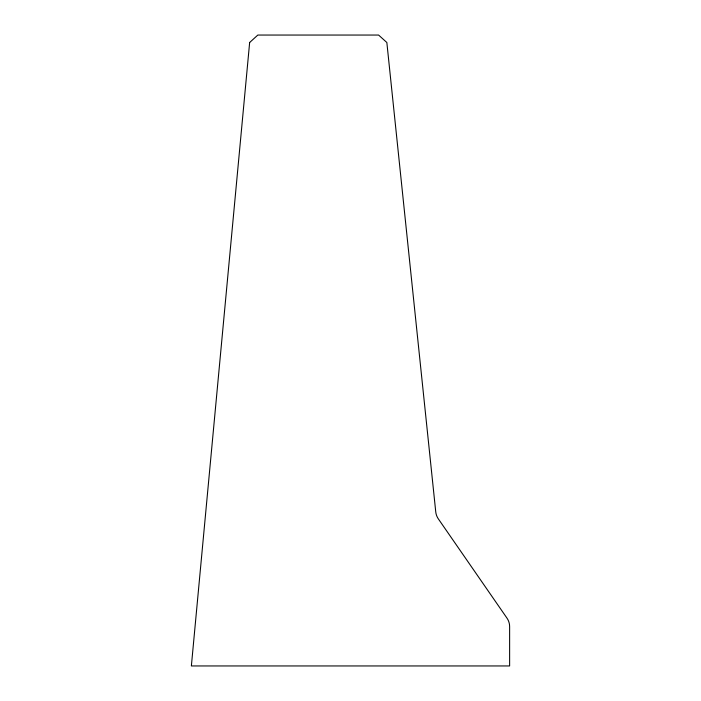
<?xml version="1.0" encoding="UTF-8"?>
<svg xmlns="http://www.w3.org/2000/svg" width="701" height="701" viewBox="0 0 701 701"><rect width="100%" height="100%" fill="white"/><g stroke="black" fill="none" stroke-linecap="round" stroke-linejoin="round"><path stroke-width="1.05" d="M249.644 42.507L191.373 665.95L509.627 665.95L509.627 626.633A14.975 14.975 0 0 0 506.972 618.107L438.327 518.863A14.975 14.975 0 0 1 435.75 511.896L386.847 42.498L378.584 35.05L257.828 35.05L249.644 42.507"/></g></svg>
